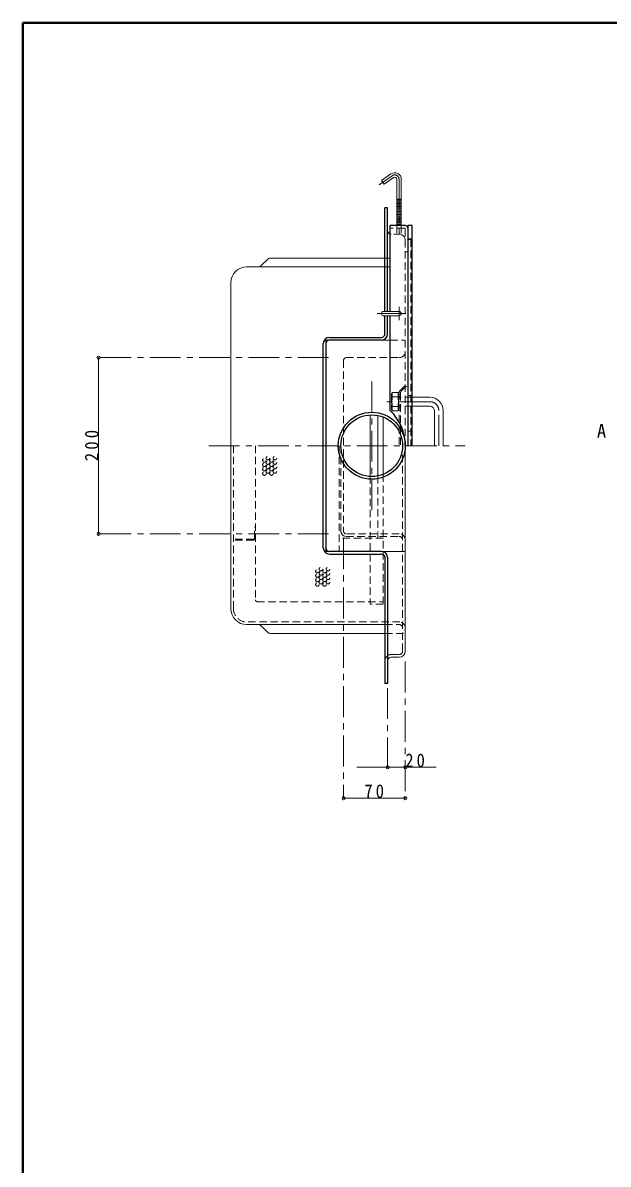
# Model space of a CAD drawing. Units: millimetres at full size, sheet at 1:7; details may follow other scales. Extents: x -1472 to 1363, y -987 to 980.
# Drawn here: x -1472 to -807, y -316 to 980 of the extents above; entities that cross this region are included whole.
import ezdxf
from ezdxf.enums import TextEntityAlignment as Align

# ---------------------------------------------------------------- set-up
doc = ezdxf.new("R2010")
doc.units = ezdxf.units.MM
doc.header["$LTSCALE"] = 7
doc.header["$PDMODE"] = 32
doc.header["$PDSIZE"] = 3.5
doc.linetypes.add('CHAIN1', pattern=[8, 5, -1, 1, -1])
doc.linetypes.add('DASHED1', pattern=[1.8, 1.2, -0.6])
doc.layers.add('0-0____1', color=4, linetype='Continuous', lineweight=9)
doc.styles.add('ＭＳ ゴシック', font='')
doc.styles.get('ＭＳ ゴシック').set_extended_font_data('MS Gothic')

msp = doc.modelspace()

# ---------------------------------------------------------------- linework, layer by layer
at = {"layer": '0-0____1', "color": 1, "lineweight": 40}
for p in [(-1471.501, -987.38), (1363.499, 979.62)]:
    msp.add_line(p, (-1471.501, 979.62), dxfattribs=at)
at = {"layer": '0-0____1', "linetype": 'CHAIN1'}
for p, q in [((-1052.369, 806.111), (-1067.095, 795.8)), ((-1044.501, 802.015), (-1044.501, 739.62)), ((-1037.001, 649.62), (-1069.433, 649.62)), ((-1044.501, 657.12), (-1044.501, 642.12)), ((-1124.501, 599.62), (-1385.501, 599.62)), ((-1075.501, 572.62), (-1075.501, 426.62)), ((-1009.501, 549.62), (-1063.001, 549.62)), ((-999.501, 499.62), (-999.501, 539.62)), ((-1260.501, 499.62), (-969.501, 499.62)), ((-1124.501, 399.62), (-1385.501, 399.62)), ((-1107.501, 394.62), (-1107.501, 99.62)), ((-1037.501, 254.62), (-1037.501, 99.62)), ((-1057.501, 224.62), (-1057.501, 134.62))]:
    msp.add_line(p, q, dxfattribs=at)
at = {"layer": '0-0____1', "color": 7, "lineweight": 18}
for p, q in [((-1053.803, 808.159), (-1064.433, 800.716)), ((-1047.001, 802.015), (-1047.001, 749.62)), ((-1042.001, 802.015), (-1042.001, 749.62)), ((-1044.501, 652.12), (-1062.999, 652.12)), ((-1044.501, 647.12), (-1062.999, 647.12)), ((-1064.501, 619.62), (-1054.501, 619.62)), ((-1029.501, 554.62), (-1009.501, 554.62)), ((-1029.501, 544.62), (-1009.501, 544.62)), ((-1068.501, 533.913), (-1068.501, 465.327)), ((-1062.501, 532.116), (-1062.501, 467.124)), ((-1004.501, 499.62), (-1004.501, 539.62)), ((-994.501, 499.62), (-994.501, 539.62)), ((-1235.501, 499.62), (-1235.501, 314.62)), ((-1037.501, 499.62), (-1037.501, 379.62)), ((-1064.501, 379.62), (-1037.501, 379.62)), ((-1060.501, 296.62), (-1217.501, 296.62))]:
    msp.add_line(p, q, dxfattribs=at)
at = {"layer": '0-0____1'}
for p, q in [((-1042.001, 779.519), (-1047.001, 779.519)), ((-1047.001, 778.648), (-1042.001, 779.057)), ((-1047.001, 777.645), (-1042.001, 778.054)), ((-1047.001, 776.642), (-1042.001, 777.05)), ((-1047.001, 775.638), (-1042.001, 776.047)), ((-1047.001, 774.635), (-1042.001, 775.044)), ((-1047.001, 773.632), (-1042.001, 774.04)), ((-1047.001, 772.628), (-1042.001, 773.037)), ((-1047.001, 771.625), (-1042.001, 772.034)), ((-1047.001, 770.622), (-1042.001, 771.03)), ((-1047.001, 769.618), (-1042.001, 770.027)), ((-1047.001, 768.615), (-1042.001, 769.024)), ((-1047.001, 767.612), (-1042.001, 768.02)), ((-1047.001, 766.608), (-1042.001, 767.017)), ((-1047.001, 765.605), (-1042.001, 766.014)), ((-1047.001, 764.602), (-1042.001, 765.01)), ((-1047.001, 763.598), (-1042.001, 764.007)), ((-1047.001, 762.595), (-1042.001, 763.004)), ((-1047.001, 761.592), (-1042.001, 762)), ((-1047.001, 760.588), (-1042.001, 760.997)), ((-1047.001, 759.585), (-1042.001, 759.994)), ((-1047.001, 758.582), (-1042.001, 758.99)), ((-1047.001, 757.578), (-1042.001, 757.987)), ((-1047.001, 756.575), (-1042.001, 756.984)), ((-1047.001, 755.572), (-1042.001, 755.98)), ((-1047.001, 754.568), (-1042.001, 754.977)), ((-1047.001, 753.565), (-1042.001, 753.974)), ((-1047.001, 752.562), (-1042.001, 752.97)), ((-1047.001, 751.559), (-1042.001, 751.967)), ((-1047.001, 750.555), (-1042.001, 750.964)), ((-1046.168, 749.62), (-1042.001, 749.96)), ((-1190.43, 712.62), (-1060.501, 712.62)), ((-1060.501, 702.62), (-1217.501, 702.62)), ((-1201.037, 704.084), (-1193.966, 711.155)), ((-1235.501, 499.62), (-1235.501, 684.62)), ((-1385.501, 599.62), (-1385.501, 399.62)), ((-1077.501, 534.563), (-1077.501, 464.677)), ((-1037.501, 379.62), (-1037.501, 266.62)), ((-1201.037, 295.155), (-1193.966, 288.084)), ((-1190.43, 286.62), (-1060.501, 286.62)), ((-1044.501, 259.62), (-1053.501, 259.62)), ((-1092.501, 134.62), (-1002.501, 134.62)), ((-1107.501, 99.62), (-1037.501, 99.62))]:
    msp.add_line(p, q, dxfattribs=at)
at = {"layer": '0-0____1', "color": 5, "lineweight": 25}
for p, q in [((-1057.501, 769.62), (-1060.501, 769.62)), ((-1060.501, 652.12), (-1060.501, 769.62)), ((-1057.501, 652.12), (-1057.501, 769.62)), ((-1037.501, 749.62), (-1054.501, 749.62)), ((-1054.501, 652.12), (-1054.501, 749.62)), ((-1029.501, 749.62), (-1034.501, 749.62)), ((-1034.501, 749.62), (-1034.501, 499.62)), ((-1029.501, 499.62), (-1029.501, 749.62)), ((-1060.501, 626.62), (-1060.501, 647.12)), ((-1057.501, 626.62), (-1057.501, 647.12)), ((-1054.501, 539.62), (-1054.501, 647.12)), ((-1123.501, 622.62), (-1064.501, 622.62)), ((-1130.501, 383.62), (-1130.501, 615.62)), ((-1127.501, 615.62), (-1127.501, 383.62)), ((-1064.501, 619.62), (-1123.501, 619.62)), ((-1064.501, 379.62), (-1123.501, 379.62)), ((-1123.501, 376.62), (-1064.501, 376.62)), ((-1060.501, 372.62), (-1060.501, 229.62)), ((-1057.501, 372.62), (-1057.501, 229.62)), ((-1057.501, 229.62), (-1060.501, 229.62))]:
    msp.add_line(p, q, dxfattribs=at)
at = {"layer": '0-0____1', "color": 7, "linetype": 'DASHED1', "lineweight": 18}
for p, q in [((-1038.501, 746.62), (-1054.501, 746.62)), ((-1037.501, 745.62), (-1037.501, 499.62)), ((-1029.501, 734.62), (-1034.501, 734.62)), ((-1034.501, 719.62), (-1037.501, 719.62))]:
    msp.add_line(p, q, dxfattribs=at)
at = {"layer": '0-0____1', "linetype": 'DASHED1'}
for p, q in [((-1042.001, 739.62), (-1053.501, 739.62)), ((-1047.001, 749.62), (-1047.001, 739.62)), ((-1042.001, 749.62), (-1042.001, 739.62)), ((-1031.301, 733.62), (-1034.501, 733.62)), ((-1031.301, 733.62), (-1031.301, 499.62)), ((-1060.501, 712.62), (-1054.501, 712.62)), ((-1060.501, 702.62), (-1054.501, 702.62)), ((-1127.501, 619.62), (-1127.501, 615.62)), ((-1123.501, 619.62), (-1127.501, 619.62)), ((-1054.501, 619.62), (-1037.501, 619.62)), ((-1107.501, 596.62), (-1107.501, 402.62)), ((-1104.501, 599.62), (-1044.501, 599.62)), ((-1043.623, 561.999), (-1034.501, 571.12)), ((-1052.501, 560.12), (-1053.001, 558.62)), ((-1053.001, 558.62), (-1053.001, 540.62)), ((-1053.001, 558.62), (-1052.501, 555.12)), ((-1045.501, 560.12), (-1052.501, 560.12)), ((-1052.501, 560.12), (-1052.501, 539.12)), ((-1045.501, 560.12), (-1045.501, 539.12)), ((-1045.001, 558.62), (-1045.001, 540.62)), ((-1044.501, 559.877), (-1044.501, 499.62)), ((-1043.001, 559.256), (-1043.001, 499.62)), ((-1042.123, 561.377), (-1034.501, 568.999)), ((-1045.501, 555.12), (-1052.501, 555.12)), ((-1045.501, 544.12), (-1052.501, 544.12)), ((-1045.001, 549.62), (-1045.501, 544.12)), ((-1045.501, 544.12), (-1045.001, 540.62)), ((-1029.501, 554.62), (-1045.001, 554.62)), ((-1029.501, 544.62), (-1045.001, 544.62)), ((-1043.001, 555.62), (-1044.501, 555.62)), ((-1031.301, 556.62), (-1034.501, 556.62)), ((-1052.501, 539.12), (-1053.001, 540.62)), ((-1045.501, 539.12), (-1052.501, 539.12)), ((-1045.001, 540.62), (-1045.501, 539.12)), ((-1043.001, 543.62), (-1044.501, 543.62)), ((-1031.301, 516.203), (-1034.501, 516.203)), ((-1232.501, 499.62), (-1232.501, 314.62)), ((-1207.501, 499.62), (-1207.501, 324.62)), ((-1112.501, 499.62), (-1112.501, 379.62)), ((-1110.501, 402.62), (-1110.501, 499.62)), ((-1040.501, 266.62), (-1040.501, 499.62)), ((-1062.501, 467.124), (-1062.501, 319.62)), ((-1077.501, 464.677), (-1077.501, 319.62)), ((-1068.501, 465.327), (-1068.501, 394.62)), ((-1207.501, 407.62), (-1208.501, 407.62)), ((-1208.501, 394.62), (-1208.501, 407.62)), ((-1209.501, 393.62), (-1232.501, 393.62)), ((-1209.501, 392.62), (-1232.501, 392.62)), ((-1062.501, 394.62), (-1112.501, 394.62)), ((-1044.501, 399.62), (-1104.501, 399.62)), ((-1104.501, 396.62), (-1044.501, 396.62)), ((-1205.501, 322.62), (-1062.501, 322.62)), ((-1062.501, 319.62), (-1077.501, 319.62)), ((-1043.501, 299.62), (-1217.501, 299.62)), ((-1060.501, 296.62), (-1044.501, 296.62)), ((-1060.501, 286.62), (-1037.501, 286.62)), ((-1053.501, 262.62), (-1044.501, 262.62))]:
    msp.add_line(p, q, dxfattribs=at)
at = {"layer": '0-0____1', "color": 7, "lineweight": 18}
msp.add_lwpolyline([(-1050.935, 804.063), (-1061.565, 796.62), (-1064.433, 800.716)], dxfattribs=at)
at = {"layer": '0-0____1', "linetype": 'DASHED1'}
for points in [[(-1045.501, 560.12), (-1045.001, 558.62), (-1045.501, 555.12), (-1045.001, 549.62)], [(-1052.501, 555.12), (-1053.001, 549.62), (-1052.501, 544.12), (-1053.001, 540.62)], [(-1123.501, 379.62), (-1127.501, 379.62), (-1127.501, 383.62)]]:
    msp.add_lwpolyline(points, dxfattribs=at)
at = {"layer": '0-0____1', "color": 5, "lineweight": 25}
for radius in [38, 35]:
    msp.add_circle((-1075.501, 499.62), radius, dxfattribs=at)
at = {"layer": '0-0____1', "linetype": 'DASHED1'}
for centre in [(-1197.408, 482.992), (-1197.408, 477.992), (-1193.408, 485.492), (-1193.408, 480.492), (-1189.408, 482.992), (-1189.408, 477.992), (-1185.408, 485.492), (-1185.408, 480.492), (-1197.408, 472.992), (-1197.408, 467.992), (-1193.408, 475.492), (-1193.408, 470.492), (-1189.408, 472.992), (-1189.408, 467.992), (-1185.408, 475.492), (-1185.408, 470.492), (-1137.189, 357.173), (-1137.189, 352.173), (-1133.189, 359.673), (-1133.189, 354.673), (-1133.189, 349.673), (-1129.189, 357.173), (-1129.189, 352.173), (-1125.189, 359.673), (-1125.189, 354.673), (-1125.189, 349.673), (-1137.189, 347.173), (-1137.189, 342.173), (-1133.189, 344.673), (-1129.189, 347.173), (-1129.189, 342.173), (-1125.189, 344.673)]:
    msp.add_circle(centre, 2, dxfattribs=at)
at = {"layer": '0-0____1', "color": 7, "lineweight": 18}
for centre, radius, start, end in [((-1049.501, 802.015), 7.5, 0, 125), ((-1049.501, 802.015), 2.5, 0, 125), ((-1053.501, 743.62), 4, 180, 255.52249), ((-1044.501, 649.62), 2.5, 270, 90), ((-1009.501, 539.62), 15, 0, 90), ((-1009.501, 539.62), 5, 0, 90), ((-1217.501, 314.62), 18, 180, 270)]:
    msp.add_arc(centre, radius, start, end, dxfattribs=at)
at = {"layer": '0-0____1', "linetype": 'CHAIN1'}
for centre, radius, end in [((-1049.501, 802.015), 5, 125), ((-1009.501, 539.62), 10, 90)]:
    msp.add_arc(centre, radius, 0, end, dxfattribs=at)
at = {"layer": '0-0____1', "linetype": 'DASHED1'}
for centre, radius, start, end in [((-1053.501, 743.62), 4, 255.52249, 270), ((-1044.501, 732.62), 7, 0, 90), ((-1104.501, 596.62), 3, 90, 180), ((-1044.501, 606.62), 7, 270, 0), ((-1041.501, 559.877), 3, 135, 180), ((-1040.001, 559.256), 3, 135, 180), ((-1104.501, 402.62), 6, 180, 270), ((-1104.501, 402.62), 3, 180, 270), ((-1209.501, 394.62), 2, 270, 0), ((-1209.501, 394.62), 1, 270, 0), ((-1044.501, 392.62), 7, 0, 90), ((-1044.501, 392.62), 4, 0, 90), ((-1205.501, 324.62), 2, 180, 270), ((-1217.501, 314.62), 15, 180, 270), ((-1044.501, 292.62), 7, 0, 90), ((-1044.501, 292.62), 4, 0, 90), ((-1053.501, 255.62), 7, 90, 180), ((-1044.501, 266.62), 4, 270, 0)]:
    msp.add_arc(centre, radius, start, end, dxfattribs=at)
at = {"layer": '0-0____1', "color": 7, "linetype": 'DASHED1', "lineweight": 18}
msp.add_arc((-1038.501, 745.62), 1, 0, 90, dxfattribs=at)
at = {"layer": '0-0____1', "color": 5, "lineweight": 25}
for centre, radius, start, end in [((-1037.501, 746.62), 3, 0, 90), ((-1123.501, 615.62), 7, 90, 180), ((-1064.501, 626.62), 4, 270, 0), ((-1064.501, 626.62), 7, 270, 0), ((-1123.501, 615.62), 4, 90, 180), ((-1093.06, 499.62), 55.559, 0, 46.05098), ((-1123.501, 383.62), 7, 180, 270), ((-1123.501, 383.62), 4, 180, 270), ((-1064.501, 372.62), 7, 0, 90), ((-1064.501, 372.62), 4, 0, 90)]:
    msp.add_arc(centre, radius, start, end, dxfattribs=at)
at = {"layer": '0-0____1'}
for centre, radius, start, end in [((-1190.43, 707.62), 5, 90, 135), ((-1217.501, 684.62), 18, 90, 180), ((-1204.572, 707.62), 5, 270, 315), ((-1204.572, 291.62), 5, 45, 90), ((-1190.43, 291.62), 5, 225, 270), ((-1053.501, 255.62), 4, 90, 180), ((-1044.501, 266.62), 7, 270, 0)]:
    msp.add_arc(centre, radius, start, end, dxfattribs=at)
at = {"layer": '0-0____1', "color": 7, "lineweight": 18}
msp.add_ellipse((-1062.989, 649.62), major_axis=(0, -2.5), ratio=0.57, start_param=3.14159265, end_param=6.28318531, dxfattribs=at)
at = {"layer": '0-0____1'}
for p in [(-1385.501, 599.62), (-1385.501, 399.62), (-1057.501, 134.62), (-1037.501, 134.62), (-1107.501, 99.62), (-1037.501, 99.62)]:
    msp.add_point(p, dxfattribs=at)

# ---------------------------------------------------------------- texts
at = {"layer": '0-0____1', "color": 7, "style": 'ＭＳ ゴシック'}
msp.add_text('A', height=15.4, dxfattribs=at).set_placement((-820.001, 504.12), align=Align.BOTTOM_LEFT)
at = {"layer": '0-0____1', "color": 7, "insert": (-1385.501, 482.12), "char_height": 15.4, "attachment_point": 7, "rotation": 90, "style": 'ＭＳ ゴシック'}
msp.add_mtext('\\T1.38;\\W0.9;200', dxfattribs=at)
at = {"layer": '0-0____1', "color": 7, "char_height": 15.4, "attachment_point": 7, "style": 'ＭＳ ゴシック'}
for s, insert in [('\\T1.36;\\W0.9;20', (-1037.501, 134.62)), ('\\T1.36;\\W0.9;70', (-1083.876, 99.62))]:
    msp.add_mtext(s, dxfattribs=dict(at, insert=insert))

doc.saveas('drawing.dxf')
